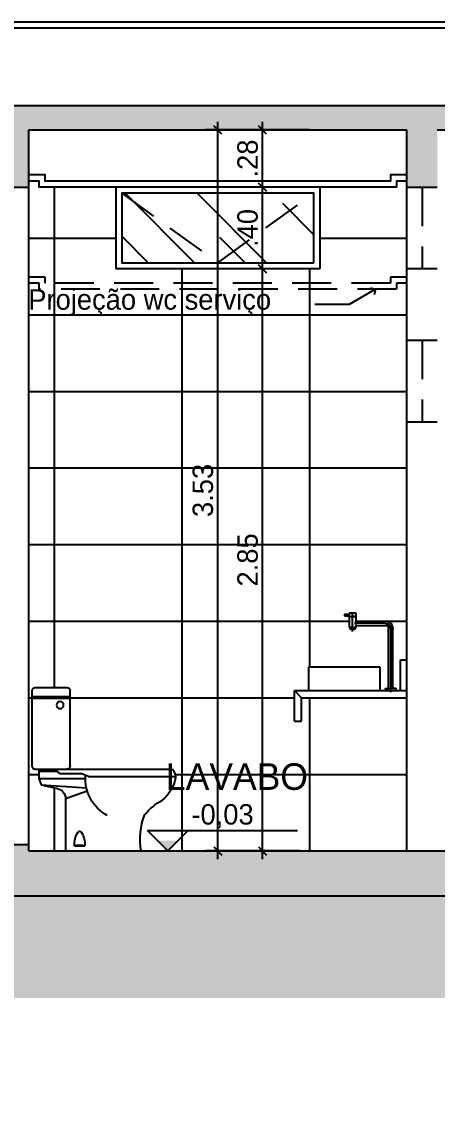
# Model space of a CAD drawing. Header units: feet. Extents: x 1734 to 1931, y 883 to 1088.
# Drawn here: x 1851.7 to 1853.73, y 990.29 to 995.6 of the extents above; entities that cross this region are included whole.
import ezdxf

# ---------------------------------------------------------------- set-up
doc = ezdxf.new("R2010")
doc.units = ezdxf.units.FT
doc.header["$LTSCALE"] = 0.3
doc.header["$MEASUREMENT"] = 0
doc.header["$PDMODE"] = 32
doc.header["$PDSIZE"] = 0.1
doc.linetypes.add('HIDDEN', pattern=[9.525, 6.35, -3.175])
doc.layers.get('0').update_dxf_attribs({"linetype": 'CONTINUOUS'})
doc.layers.get('Defpoints').update_dxf_attribs({"linetype": 'CONTINUOUS'})
for name, color, linetype in [('1', 1, 'CONTINUOUS'), ('2', 44, 'CONTINUOUS'), ('3', 3, 'CONTINUOUS'), ('5', 5, 'CONTINUOUS'), ('Cotas', 1, 'CONTINUOUS'), ('fino', 8, 'CONTINUOUS'), ('projecao', 8, 'HIDDEN'), ('Texto', 44, 'CONTINUOUS')]:
    doc.layers.add(name, color=color, linetype=linetype)
doc.styles.add('ROMANS', font='romans')
doc.styles.add('style1', font='GOTHIC.TTF')
doc.dimstyles.new('ESC-50', dxfattribs={"dimtxt": 0.1, "dimasz": 0.04, "dimexe": 0.06, "dimexo": 0.15, "dimgap": 0.02, "dimtad": 1, "dimzin": 4, "dimdsep": 46, "dimtxsty": 'style1', "dimblk": 'OBLIQUE', "dimcen": 0.01, "dimdle": 0.04, "dimclrd": 14, "dimclre": 14, "dimclrt": 2, "dimazin": 0, "dimtfac": 1, "dimtix": 1, "dimtmove": 2, "dimatfit": 0, "dimldrblk": 'OPEN90', "dimfxl": 1, "dimtolj": 1, "dimtzin": 4, "dimlwd": -1, "dimlwe": -1, "dimarcsym": 0})

# ---------------------------------------------------------------- blocks, each defined once
blk = doc.blocks.new('JWRTRY')
at = {"layer": '1'}
for p, q in [((3064.0768, 1137.2472), (3064.0768, 1137.2772)), ((3064.0771, 1137.246), (3064.2612, 1137.246)), ((3064.2465, 1137.2922), (3064.0918, 1137.2922)), ((3064.2615, 1137.2472), (3064.2615, 1137.2772)), ((3064.0768, 1136.9066), (3064.0768, 1137.2368)), ((3064.0773, 1137.2383), (3064.2613, 1137.2383)), ((3064.0801, 1137.2422), (3064.2582, 1137.2422)), ((3064.2618, 1136.9066), (3064.2618, 1137.2372)), ((3063.5701, 1136.8852), (3063.5609, 1136.8617)), ((3064.2468, 1136.8916), (3063.5794, 1136.8916)), ((3064.1244, 1136.87), (3064.1374, 1136.8801)), ((3064.1374, 1136.8801), (3064.2296, 1136.8801)), ((3064.2296, 1136.8916), (3064.2296, 1136.8469)), ((3063.9863, 1136.8566), (3063.5596, 1136.8566)), ((3063.9863, 1136.8566), (3064.0185, 1136.87)), ((3064.2296, 1136.8469), (3064.0013, 1136.8469)), ((3064.0185, 1136.87), (3064.1244, 1136.87)), ((3064.2296, 1136.8469), (3064.2173, 1136.8161)), ((3064.0988, 1136.7481), (3063.9925, 1136.7858)), ((3064.2173, 1136.8161), (3063.9964, 1136.8008)), ((3064.2173, 1136.8161), (3064.1384, 1136.797)), ((3064.0988, 1136.7481), (3064.0988, 1136.4916)), ((3064.0552, 1136.5166), (3064.0045, 1136.5166))]:
    blk.add_line(p, q, dxfattribs=at)
blk.add_circle((3064.1254, 1137.2059), 0.0175, dxfattribs=at)
for centre, radius, start, end in [((3064.0918, 1137.2772), 0.015, 90, 180), ((3064.0842, 1137.2485), 0.00756, 190.0402, 237.0622), ((3064.2465, 1137.2772), 0.015, 0, 90), ((3064.2541, 1137.2485), 0.00756, 302.9378, 349.9598), ((3064.0864, 1137.2346), 0.00985, 129.4515, 166.9094), ((3064.2518, 1137.2338), 0.0105, 18.5171, 52.7917), ((3063.5794, 1136.8816), 0.01, 90, 158.5694), ((3064.0918, 1136.9066), 0.015, 180, 270), ((3064.2468, 1136.9066), 0.015, 270, 0), ((3063.5795, 1136.8544), 0.02, 158.5694, 190.4721), ((3063.7408, 1136.8842), 0.184, 190.4721, 231.8871), ((3063.7957, 1136.8451), 0.2055, 298.8218, 4.8474), ((3064.1488, 1136.7481), 0.05, 102.0944, 180), ((3063.4763, 1136.4761), 0.3035, 39.6362, 60.1905), ((3063.4158, 1136.5486), 0.3182, 349.6754, 22.375), ((3064.1226, 1136.5227), 0.1183, 149.7487, 182.9976), ((3064.0298, 1136.5779), 0.0104, 25.4676, 154.5324), ((3063.937, 1136.5227), 0.1183, 357.0024, 30.2513), ((3064.0298, 1136.4418), 0.079, 71.2742, 108.7258)]:
    blk.add_arc(centre, radius, start, end, dxfattribs=at)
blk = doc.blocks.new('_Oblique')
at = {"color": 0, "linetype": 'ByBlock', "lineweight": -2}
blk.add_line((-0.5, -0.5), (0.5, 0.5), dxfattribs=at)
blk = doc.blocks.new('*D513')
at = {"layer": 'Cotas', "color": 14, "linetype": 'Continuous', "transparency": 16777216}
for p, q in [((1852.8769, 991.5032), (1852.8769, 994.4332)), ((1853.0083, 994.3932), (1852.8169, 994.3932)), ((1853.0613, 991.5432), (1852.8169, 991.5432))]:
    blk.add_line(p, q, dxfattribs=at)
at = {"layer": 'Defpoints', "color": 0, "linetype": 'Continuous', "transparency": 16777216}
for p in [(1852.8769, 994.3932), (1853.1583, 994.3932), (1853.2113, 991.5432)]:
    blk.add_point(p, dxfattribs=at)
at = {"layer": 'Cotas', "color": 14, "linetype": 'Continuous', "transparency": 16777216, "xscale": 0.04, "yscale": 0.04, "zscale": 0.04}
for p, rotation in [((1852.8769, 994.3932), 90), ((1852.8769, 991.5432), 270)]:
    blk.add_blockref('_Oblique', p, dxfattribs=dict(at, rotation=rotation))
at = {"layer": 'Cotas', "color": 2, "linetype": 'Continuous', "transparency": 16777216, "insert": (1852.8044, 992.9682), "char_height": 0.1, "attachment_point": 5, "rotation": 90, "style": 'style1'}
blk.add_mtext('\\A1;2.85', dxfattribs=at)
blk = doc.blocks.new('_Open90')
at = {"color": 0, "linetype": 'ByBlock', "lineweight": -2}
for p, q in [((0, 0), (-1, 0)), ((-0.5, 0.5), (0, 0)), ((0, 0), (-0.5, -0.5))]:
    blk.add_line(p, q, dxfattribs=at)
blk = doc.blocks.new('*D514')
at = {"layer": 'Cotas', "color": 14, "linetype": 'Continuous', "transparency": 16777216}
for p, q in [((1852.8769, 994.3532), (1852.8769, 994.8332)), ((1853.0083, 994.7932), (1852.8169, 994.7932)), ((1853.0083, 994.3932), (1852.8169, 994.3932))]:
    blk.add_line(p, q, dxfattribs=at)
at = {"layer": 'Defpoints', "color": 0, "linetype": 'Continuous', "transparency": 16777216}
for p in [(1852.8769, 994.7932), (1853.1583, 994.7932), (1853.1583, 994.3932)]:
    blk.add_point(p, dxfattribs=at)
at = {"layer": 'Cotas', "color": 14, "linetype": 'Continuous', "transparency": 16777216, "xscale": 0.04, "yscale": 0.04, "zscale": 0.04}
for p, rotation in [((1852.8769, 994.7932), 90), ((1852.8769, 994.3932), 270)]:
    blk.add_blockref('_Oblique', p, dxfattribs=dict(at, rotation=rotation))
at = {"layer": 'Cotas', "color": 2, "linetype": 'Continuous', "transparency": 16777216, "insert": (1852.8044, 994.5932), "char_height": 0.1, "attachment_point": 5, "rotation": 90, "style": 'style1'}
blk.add_mtext('\\A1;.40', dxfattribs=at)
blk = doc.blocks.new('*D515')
at = {"layer": 'Cotas', "color": 14, "linetype": 'Continuous', "transparency": 16777216}
for p, q in [((1852.8769, 994.7532), (1852.8769, 995.1132)), ((1853.0083, 995.0732), (1852.8169, 995.0732)), ((1853.0083, 994.7932), (1852.8169, 994.7932))]:
    blk.add_line(p, q, dxfattribs=at)
at = {"layer": 'Defpoints', "color": 0, "linetype": 'Continuous', "transparency": 16777216}
for p in [(1852.8769, 995.0732), (1853.1583, 995.0732), (1853.1583, 994.7932)]:
    blk.add_point(p, dxfattribs=at)
at = {"layer": 'Cotas', "color": 14, "linetype": 'Continuous', "transparency": 16777216, "xscale": 0.04, "yscale": 0.04, "zscale": 0.04}
for p, rotation in [((1852.8769, 995.0732), 90), ((1852.8769, 994.7932), 270)]:
    blk.add_blockref('_Oblique', p, dxfattribs=dict(at, rotation=rotation))
at = {"layer": 'Cotas', "color": 2, "linetype": 'Continuous', "transparency": 16777216, "insert": (1852.8044, 994.9332), "char_height": 0.1, "attachment_point": 5, "rotation": 90, "style": 'style1'}
blk.add_mtext('\\A1;.28', dxfattribs=at)
blk = doc.blocks.new('*D516')
at = {"layer": 'Cotas', "color": 14, "linetype": 'Continuous', "transparency": 16777216}
for p, q in [((1852.6579, 991.5032), (1852.6579, 995.1132)), ((1853.1068, 995.0732), (1852.5979, 995.0732)), ((1853.0083, 991.5432), (1852.5979, 991.5432))]:
    blk.add_line(p, q, dxfattribs=at)
at = {"layer": 'Defpoints', "color": 0, "linetype": 'Continuous', "transparency": 16777216}
for p in [(1852.6579, 995.0732), (1853.2568, 995.0732), (1853.1583, 991.5432)]:
    blk.add_point(p, dxfattribs=at)
at = {"layer": 'Cotas', "color": 14, "linetype": 'Continuous', "transparency": 16777216, "xscale": 0.04, "yscale": 0.04, "zscale": 0.04}
for p, rotation in [((1852.6579, 995.0732), 90), ((1852.6579, 991.5432), 270)]:
    blk.add_blockref('_Oblique', p, dxfattribs=dict(at, rotation=rotation))
at = {"layer": 'Cotas', "color": 2, "linetype": 'Continuous', "transparency": 16777216, "insert": (1852.5854, 993.3082), "char_height": 0.1, "attachment_point": 5, "rotation": 90, "style": 'style1'}
blk.add_mtext('\\A1;3.53', dxfattribs=at)
blk = doc.blocks.new('Niv_cr')
for p, q in [((0, 0), (-0.1, 0.1)), ((-0.1, 0.1), (0.6348, 0.1)), ((0, 0), (0.1, 0.1))]:
    blk.add_line(p, q)
blk.add_solid([(-0.05, 0.05), (0.05, 0.05), (0, 0)])
at = {"color": 2, "style": 'ROMANS'}
blk.add_attdef('NIVEL', (0.1153, 0.1293), '', height=0.1, dxfattribs=at)

msp = doc.modelspace()

# ---------------------------------------------------------------- hatches: boundary and pattern name
at = {"layer": '1'}
h = msp.add_hatch(dxfattribs=at)
h.set_pattern_fill('EARTH,_I', color=256, angle=315, style=2)
h.set_pattern_definition([(315, (1811.6333, 990.29315), (0.3535534, -8e-17), [0.25, -0.25]), (315, (1811.6996, 990.35944), (0.3535534, -8e-17), [0.25, -0.25]), (315, (1811.7659, 990.42573), (0.3535534, -8e-17), [0.25, -0.25]), (45, (1811.81008, 990.42573), (1e-16, 0.3535534), [0.25, -0.25]), (45, (1811.87638, 990.35944), (1e-16, 0.3535534), [0.25, -0.25]), (45, (1811.94267, 990.29315), (1e-16, 0.3535534), [0.25, -0.25])])
h.paths.add_polyline_path([(1863.4333, 991.3232), (1845.5833, 991.3232), (1845.5833, 990.7932), (1837.3833, 990.7932), (1811.6333, 990.8074), (1811.6333, 990.2932), (1846.0833, 990.2932), (1846.0833, 990.8232), (1863.4333, 990.8232)])
at = {"layer": '5', "linetype": 'Continuous'}
h = msp.add_hatch(dxfattribs=at)
h.set_pattern_fill('AR-CONC,_I', color=256, scale=0.05, angle=315, style=2)
h.set_pattern_definition([(5, (1840.2833, 994.57315), (0.2314035, -0.275776), [0.0375, -0.4125]), (310, (1840.2833, 994.57315), (0.216884, 0.314996), [0.03, -0.33]), (55.4514, (1840.3026, 994.55017), (0.448288, 0.03922), [0.03187, -0.350571]), (1.1842, (1840.354, 994.64386), (0.318807, -0.435847), [0.05625, -0.61875]), (51.6356, (1840.3806, 994.60754), (0.674856, 0.01395), [0.047805, -0.525857]), (306.1842, (1840.354, 994.64386), (0.674856, 0.01395), [0.045, -0.495]), (336, (1840.3717, 994.59083), (0.068691, -0.353386), [0.0375, -0.4125]), (281, (1840.3717, 994.59083), (0.342404, 0.170354), [0.03, -0.33]), (26.4514, (1840.37742, 994.56138), (0.411095, -0.183032), [0.03187, -0.350571]), (352.5, (1840.28331, 994.57315), (0.1219949, 0.1133966), [0, -0.326, 0, -0.335, 0, -0.33125]), (322.5, (1840.2833, 994.57315), (0.2324547, 0.0464365), [0, -0.191, 0, -0.3185, 0, -0.12625]), (282.5, (1840.20447, 994.652), (0.1807604, -0.1967091), [0, -0.125, 0, -0.39, 0, -0.5175]), (272.5, (1840.1691, 994.68735), (0.24158, -0.170795), [0, -0.1625, 0, -0.259, 0, -0.3675])])
h.paths.add_polyline_path([(1840.4333, 995.5732), (1840.2833, 995.5732), (1840.2833, 994.5732), (1840.4333, 994.5732)])
h.paths.add_polyline_path([(1841.6833, 995.0732), (1841.5333, 995.0732), (1841.5333, 994.5732), (1841.6833, 994.5732)])
h.paths.add_polyline_path([(1842.9333, 995.0732), (1842.7833, 995.0732), (1842.7833, 994.5732), (1842.9333, 994.5732)])
h.paths.add_polyline_path([(1844.1833, 995.0732), (1844.0333, 995.0732), (1844.0333, 994.5732), (1844.1833, 994.5732)])
h.paths.add_polyline_path([(1856.8833, 995.1932), (1845.4333, 995.1932), (1845.4333, 994.5732), (1845.5833, 994.5732), (1845.5833, 995.0732), (1851.5833, 995.0732), (1851.5833, 994.7923), (1851.7333, 994.7923), (1851.7333, 995.0732), (1853.5833, 995.0732), (1853.5833, 994.7932), (1853.7333, 994.7932), (1853.7333, 995.0732), (1856.7333, 995.0732), (1856.7333, 994.7932), (1856.8833, 994.7932)])
h.paths.add_polyline_path([(1845.9621, 995.0079), (1845.9621, 995.2508), (1845.7462, 995.2508), (1845.7462, 995.0079)], flags=9)
h.paths.add_polyline_path([(1856.6324, 995.0079), (1856.6324, 995.2508), (1856.4165, 995.2508), (1856.4165, 995.0079)], flags=9)
h = msp.add_hatch(dxfattribs=at)
h.set_pattern_fill('AR-CONC,_I', color=256, scale=0.05, angle=315, style=2)
h.set_pattern_definition([(5, (1837.3833, 990.79315), (0.2314035, -0.275776), [0.0375, -0.4125]), (310, (1837.3833, 990.79315), (0.216884, 0.314996), [0.03, -0.33]), (55.4514, (1837.4026, 990.77017), (0.4482876, 0.03922), [0.03187, -0.350571]), (1.1842, (1837.454, 990.86386), (0.318807, -0.435847), [0.05625, -0.61875]), (51.6356, (1837.4806, 990.82754), (0.674856, 0.01395), [0.047805, -0.525857]), (306.1842, (1837.454, 990.86386), (0.674856, 0.01395), [0.045, -0.495]), (336, (1837.4717, 990.81083), (0.0686912, -0.353386), [0.0375, -0.4125]), (281, (1837.4717, 990.81083), (0.342404, 0.170354), [0.03, -0.33]), (26.4514, (1837.47742, 990.78138), (0.411095, -0.183032), [0.03187, -0.350571]), (352.5, (1837.38331, 990.79315), (0.1219949, 0.1133966), [0, -0.326, 0, -0.335, 0, -0.33125]), (322.5, (1837.3833, 990.79315), (0.2324547, 0.0464365), [0, -0.191, 0, -0.3185, 0, -0.12625]), (282.5, (1837.30447, 990.872), (0.1807604, -0.1967091), [0, -0.125, 0, -0.39, 0, -0.5175]), (272.5, (1837.2691, 990.90735), (0.24158, -0.170795), [0, -0.1625, 0, -0.259, 0, -0.3675])])
h.paths.add_polyline_path([(1856.8833, 991.3232), (1856.8833, 991.5432), (1851.7333, 991.5432), (1851.7333, 991.5732), (1845.4333, 991.5732), (1845.4333, 990.9432), (1837.5333, 990.9432), (1837.5333, 991.5432), (1837.3833, 991.5432), (1837.3833, 990.7932), (1845.5833, 990.7932), (1845.5833, 991.3232)])
at = {"layer": 'Cotas'}
h = msp.add_hatch(dxfattribs=at)
h.set_pattern_fill('AR-RROOF,_O', color=256, scale=0.5, angle=315)
h.set_pattern_definition([(315, (1852.1883, 994.42315), (1.13137, -0.42426), [7.5, -1, 2.5, -0.5]), (315, (1852.8353, 994.1297), (0.11667, 0.8238), [1.5, -0.165, 3, -0.375]), (315, (1852.6656, 994.5469), (2.07536, -1.6016), [4, -0.7, 2, -0.5])])
h.paths.add_polyline_path([(1852.1883, 994.7632), (1852.1883, 994.4232), (1853.1283, 994.4232), (1853.1283, 994.7632)])
at = {"layer": 'fino', "linetype": 'Continuous'}
h = msp.add_hatch(dxfattribs=at)
h.set_pattern_fill('LINE,_O', color=256, scale=3)
h.set_pattern_definition([(0, (1851.7333, 991.54315), (0, 0.375), [])])
h.paths.add_polyline_path([(1853.5833, 994.3232), (1853.5333, 994.3232), (1853.5333, 994.2932), (1851.7833, 994.2932), (1851.7833, 994.3232), (1851.7333, 994.3232), (1851.7333, 991.5432), (1851.9121, 991.5432), (1851.9121, 991.7997, 0.353655), (1851.8726, 991.8486), (1851.7937, 991.8677), (1851.7814, 991.8985), (1851.7814, 991.9432), (1851.7642, 991.9432, -0.414214), (1851.7492, 991.9582), (1851.7492, 992.2899), (1851.7497, 992.2899, -0.120256), (1851.7528, 992.2938, -0.208101), (1851.7495, 992.2988), (1851.7495, 992.3288, -0.414214), (1851.7645, 992.3438), (1851.9192, 992.3438, -0.414214), (1851.9342, 992.3288), (1851.9342, 992.2976), (1851.9339, 992.2976, -0.16678), (1851.9309, 992.2938, -0.164912), (1851.9342, 992.2884), (1851.9342, 991.9582, -0.414214), (1851.9192, 991.9432), (1852.4316, 991.9432, -0.30845), (1852.4409, 991.9368), (1852.4521, 991.9082), (1852.4514, 991.9082, -0.07276), (1852.4512, 991.9024, -0.1827), (1852.3838, 991.791, 0.089926), (1852.3009, 991.7213, 0.143655), (1852.2821, 991.5432), (1853.5833, 991.5432), (1853.5833, 992.2932), (1853.0683, 992.2932), (1853.0683, 992.1782), (1853.0333, 992.1782), (1853.0333, 992.3282), (1853.1023, 992.3282), (1853.1023, 992.4432), (1853.4523, 992.4432), (1853.4523, 992.3282), (1853.4801, 992.3282), (1853.4801, 992.3382), (1853.4948, 992.3382), (1853.5301, 992.3382), (1853.5301, 992.3282), (1853.5533, 992.3282), (1853.5533, 992.4782), (1853.5833, 992.4782)])
h.paths.add_polyline_path([(1853.279, 992.7031), (1853.3015, 992.7031), (1853.3015, 992.7071), (1853.3355, 992.7071), (1853.3355, 992.6911), (1853.3355, 992.6682, 0.266444), (1853.3355, 992.6475), (1853.3355, 992.6371), (1853.3306, 992.6371), (1853.3306, 992.6281), (1853.3065, 992.6281), (1853.3065, 992.6371), (1853.3015, 992.6371), (1853.3015, 992.6901), (1853.3015, 992.6952), (1853.279, 992.6952)], flags=16)
h.paths.add_polyline_path([(1853.323, 992.6911), (1853.323, 992.6901), (1853.3355, 992.6901), (1853.3355, 992.6911)], flags=0)
h.paths.add_polyline_path([(1853.3015, 992.6911), (1853.314, 992.6911), (1853.314, 992.6901), (1853.3015, 992.6901)], flags=0)
h.paths.add_polyline_path([(1853.5333, 994.3232), (1853.5833, 994.3232), (1853.5833, 994.3532), (1853.5033, 994.3532), (1853.5033, 994.3232), (1851.8133, 994.3232), (1851.8133, 994.3532), (1851.7333, 994.3532), (1851.7333, 994.3232), (1851.7833, 994.3232), (1851.7833, 994.2932), (1853.5333, 994.2932)])
h.paths.add_polyline_path([(1852.1583, 994.7932), (1851.7833, 994.7932), (1851.7833, 994.8232), (1851.7333, 994.8232), (1851.7333, 994.3532), (1851.8133, 994.3532), (1851.8133, 994.3232), (1853.5033, 994.3232), (1853.5033, 994.3532), (1853.5833, 994.3532), (1853.5833, 994.8232), (1853.5333, 994.8232), (1853.5333, 994.7932), (1853.1583, 994.7932), (1853.1583, 994.3932), (1852.1583, 994.3932)])
h = msp.add_hatch(dxfattribs=at)
h.set_pattern_fill('LINE,_O', color=256, scale=5, angle=270)
h.set_pattern_definition([(270, (1853.7333, 991.54315), (0.625, -1e-16), [])])
h.paths.add_polyline_path([(1853.5833, 994.3232), (1853.5333, 994.3232), (1853.5333, 994.2932), (1851.7833, 994.2932), (1851.7833, 994.3232), (1851.7333, 994.3232), (1851.7333, 991.5432), (1851.9121, 991.5432), (1851.9121, 991.7997, 0.353655), (1851.8726, 991.8486), (1851.7937, 991.8677), (1851.7814, 991.8985), (1851.7814, 991.9432), (1851.7642, 991.9432, -0.414214), (1851.7492, 991.9582), (1851.7492, 992.2899), (1851.7497, 992.2899, -0.120256), (1851.7528, 992.2938, -0.208101), (1851.7495, 992.2988), (1851.7495, 992.3288, -0.414214), (1851.7645, 992.3438), (1851.9192, 992.3438, -0.414214), (1851.9342, 992.3288), (1851.9342, 992.2976), (1851.9339, 992.2976, -0.16678), (1851.9309, 992.2938, -0.164912), (1851.9342, 992.2884), (1851.9342, 991.9582, -0.414214), (1851.9192, 991.9432), (1852.4316, 991.9432, -0.30845), (1852.4409, 991.9368), (1852.4521, 991.9082), (1852.4514, 991.9082, -0.07276), (1852.4512, 991.9024, -0.1827), (1852.3838, 991.791, 0.089926), (1852.3009, 991.7213, 0.143655), (1852.2821, 991.5432), (1853.5833, 991.5432), (1853.5833, 992.2932), (1853.0683, 992.2932), (1853.0683, 992.1782), (1853.0333, 992.1782), (1853.0333, 992.3282), (1853.1023, 992.3282), (1853.1023, 992.4432), (1853.4523, 992.4432), (1853.4523, 992.3282), (1853.4801, 992.3282), (1853.4801, 992.3382), (1853.4948, 992.3382), (1853.5301, 992.3382), (1853.5301, 992.3282), (1853.5533, 992.3282), (1853.5533, 992.4782), (1853.5833, 992.4782)])
h.paths.add_polyline_path([(1853.279, 992.7031), (1853.3015, 992.7031), (1853.3015, 992.7071), (1853.3355, 992.7071), (1853.3355, 992.6911), (1853.3355, 992.6682, 0.266444), (1853.3355, 992.6475), (1853.3355, 992.6371), (1853.3306, 992.6371), (1853.3306, 992.6281), (1853.3065, 992.6281), (1853.3065, 992.6371), (1853.3015, 992.6371), (1853.3015, 992.6901), (1853.3015, 992.6952), (1853.279, 992.6952)], flags=16)
h.paths.add_polyline_path([(1853.323, 992.6911), (1853.323, 992.6901), (1853.3355, 992.6901), (1853.3355, 992.6911)], flags=0)
h.paths.add_polyline_path([(1853.3015, 992.6911), (1853.314, 992.6911), (1853.314, 992.6901), (1853.3015, 992.6901)], flags=0)
h.paths.add_polyline_path([(1853.5333, 994.3232), (1853.5833, 994.3232), (1853.5833, 994.3532), (1853.5033, 994.3532), (1853.5033, 994.3232), (1851.8133, 994.3232), (1851.8133, 994.3532), (1851.7333, 994.3532), (1851.7333, 994.3232), (1851.7833, 994.3232), (1851.7833, 994.2932), (1853.5333, 994.2932)])
h.paths.add_polyline_path([(1852.1583, 994.7932), (1851.7833, 994.7932), (1851.7833, 994.8232), (1851.7333, 994.8232), (1851.7333, 994.3532), (1851.8133, 994.3532), (1851.8133, 994.3232), (1853.5033, 994.3232), (1853.5033, 994.3532), (1853.5833, 994.3532), (1853.5833, 994.8232), (1853.5333, 994.8232), (1853.5333, 994.7932), (1853.1583, 994.7932), (1853.1583, 994.3932), (1852.1583, 994.3932)])

# ---------------------------------------------------------------- linework, layer by layer
at = {"layer": '1'}
for p, q in [((1845.6133, 995.6032), (1856.7033, 995.6032)), ((1845.6133, 995.5732), (1856.7033, 995.5732))]:
    msp.add_line(p, q, dxfattribs=at)
at = {"layer": '2'}
for p, q in [((1853.4523, 992.4432), (1853.1023, 992.4432)), ((1853.1023, 992.4432), (1853.1023, 992.3282)), ((1853.4523, 992.4432), (1853.4523, 992.3282))]:
    msp.add_line(p, q, dxfattribs=at)
at = {"layer": '3'}
for p, q in [((1853.5533, 992.3282), (1853.5533, 992.4782)), ((1853.5533, 992.4782), (1853.5833, 992.4782)), ((1853.0333, 992.1782), (1853.0333, 992.3282)), ((1853.0333, 992.3282), (1853.5833, 992.3282)), ((1853.0683, 992.1782), (1853.0683, 992.2932)), ((1853.0683, 992.2932), (1853.5833, 992.2932)), ((1853.0333, 992.1782), (1853.0683, 992.1782))]:
    msp.add_line(p, q, dxfattribs=at)
for points in [[(1853.5833, 994.8532), (1853.5033, 994.8532), (1853.5033, 994.8232), (1851.8133, 994.8232), (1851.8133, 994.8532), (1851.7333, 994.8532)], [(1853.5833, 994.8232), (1853.5333, 994.8232), (1853.5333, 994.7932), (1851.7833, 994.7932), (1851.7833, 994.8232), (1851.7333, 994.8232)]]:
    msp.add_lwpolyline(points, dxfattribs=at)
at = {"layer": '5', "linetype": 'Continuous'}
for p, q in [((1845.4333, 995.1932), (1856.8833, 995.1932)), ((1851.7333, 991.5432), (1851.7333, 995.0732)), ((1851.7333, 995.0732), (1853.5833, 995.0732)), ((1853.5833, 991.5432), (1853.5833, 995.0732)), ((1853.7333, 995.0732), (1856.7333, 995.0732)), ((1851.5833, 994.7923), (1851.7333, 994.7923)), ((1853.5833, 994.7932), (1853.7333, 994.7932)), ((1853.5833, 994.0432), (1853.7333, 994.0432)), ((1851.7333, 991.5732), (1845.4333, 991.5732)), ((1851.7333, 991.5432), (1856.8833, 991.5432)), ((1845.5833, 991.3232), (1863.4333, 991.3232))]:
    msp.add_line(p, q, dxfattribs=at)
at = {"layer": 'Cotas'}
for p, q in [((1852.1583, 994.7932), (1852.1583, 994.3932)), ((1853.1583, 994.7932), (1853.1583, 994.3932)), ((1853.1583, 994.3932), (1852.1583, 994.3932)), ((1853.0683, 992.2932), (1853.0333, 992.3282))]:
    msp.add_line(p, q, dxfattribs=at)
msp.add_lwpolyline([(1853.1283, 994.4232), (1853.1283, 994.7632), (1852.1883, 994.7632), (1852.1883, 994.4232), (1853.1283, 994.4232)], close=True, dxfattribs=at)
for points in [[(1853.3355, 992.7071), (1853.3015, 992.7071)], [(1853.3015, 992.7071), (1853.3015, 992.6952)], [(1853.3185, 992.6169), (1853.3185, 992.711)], [(1853.3355, 992.6911), (1853.3355, 992.7071)], [(1853.279, 992.7031), (1853.279, 992.6952)], [(1853.279, 992.7031), (1853.3015, 992.7031)], [(1853.279, 992.6952), (1853.3015, 992.6952)], [(1853.3015, 992.6952), (1853.3015, 992.6911)], [(1853.3015, 992.6911), (1853.3143, 992.6911)], [(1853.3015, 992.6901), (1853.3015, 992.6371)], [(1853.314, 992.6901), (1853.3015, 992.6901)], [(1853.314, 992.6901), (1853.314, 992.6911)], [(1853.3355, 992.6911), (1853.314, 992.6911)], [(1853.3355, 992.6901), (1853.314, 992.6901)], [(1853.323, 992.6901), (1853.323, 992.6911)], [(1853.4798, 992.6578), (1853.3299, 992.6578)], [(1853.3355, 992.6682), (1853.3355, 992.6901)], [(1853.3355, 992.6682), (1853.4798, 992.6682)], [(1853.3297, 992.6371), (1853.3015, 992.6371)], [(1853.3073, 992.6365), (1853.3065, 992.6365)], [(1853.3065, 992.6365), (1853.3065, 992.6285)], [(1853.3075, 992.6281), (1853.3065, 992.6285)], [(1853.3073, 992.6371), (1853.3073, 992.6365)], [(1853.3306, 992.6365), (1853.3073, 992.6365)], [(1853.3295, 992.6281), (1853.3075, 992.6281)], [(1853.3306, 992.6285), (1853.3295, 992.6281)], [(1853.3355, 992.6371), (1853.3297, 992.6371)], [(1853.3297, 992.6371), (1853.3297, 992.6365)], [(1853.3306, 992.6365), (1853.3306, 992.6285)], [(1853.3355, 992.6371), (1853.3355, 992.6475)], [(1853.3355, 992.6475), (1853.4798, 992.6475)], [(1853.4948, 992.3382), (1853.4948, 992.6325)], [(1853.5051, 992.3208), (1853.5051, 992.6325)], [(1853.5155, 992.3382), (1853.5155, 992.6325)], [(1853.4801, 992.3377), (1853.4801, 992.3282)], [(1853.4806, 992.3382), (1853.4948, 992.3382)], [(1853.5296, 992.3382), (1853.4948, 992.3382)], [(1853.5301, 992.3377), (1853.5301, 992.3282)], [(1853.4801, 992.3282), (1853.5301, 992.3282)]]:
    msp.add_lwpolyline(points, dxfattribs=at)
for points in [[(1853.3355, 992.6475, -0.266444), (1853.3355, 992.6682)], [(1853.4798, 992.6682, -0.414213), (1853.5155, 992.6325)], [(1853.4798, 992.6578, -0.414213), (1853.5051, 992.6325)], [(1853.4798, 992.6475, -0.414212), (1853.4948, 992.6325)], [(1853.4801, 992.3377, -0.41421), (1853.4806, 992.3382)], [(1853.5296, 992.3382, -0.413293), (1853.5301, 992.3377)]]:
    msp.add_lwpolyline(points, format="xyb", dxfattribs=at)
at = {"layer": 'projecao', "ltscale": 0.1}
for p, q in [((1853.6583, 994.7932), (1853.6583, 994.3932)), ((1852.1883, 994.7632), (1852.6583, 994.4232)), ((1852.6583, 994.4232), (1853.1283, 994.7632)), ((1853.7333, 994.3932), (1853.5833, 994.3932)), ((1853.6583, 994.0432), (1853.6583, 993.6432)), ((1853.7333, 993.6432), (1853.5833, 993.6432))]:
    msp.add_line(p, q, dxfattribs=at)
for points in [[(1853.5833, 994.3532), (1853.5033, 994.3532), (1853.5033, 994.3232), (1851.8133, 994.3232), (1851.8133, 994.3532), (1851.7333, 994.3532)], [(1853.5833, 994.3232), (1853.5333, 994.3232), (1853.5333, 994.2932), (1851.7833, 994.2932), (1851.7833, 994.3232), (1851.7333, 994.3232)]]:
    msp.add_lwpolyline(points, dxfattribs=at)

# ---------------------------------------------------------------- block references
at = {"layer": '1', "xscale": -1}
msp.add_blockref('JWRTRY', (4916.011, -144.9484), dxfattribs=at)
at = {"layer": 'Texto', "linetype": 'Continuous', "ltscale": 0.4}
ref = msp.add_blockref('Niv_cr', (1852.4136, 991.5432), dxfattribs=at)
ref.add_attrib('NIVEL', '-0,03', (1852.5289, 991.6725), dxfattribs={"layer": '0', "height": 0.1, "style": 'style1'})

# ---------------------------------------------------------------- texts
at = {"layer": 'Texto', "attachment_point": 1, "style": 'style1'}
for s, insert, char_height, width in [('\\pi0.32953;Projeção wc serviço', (1851.4005, 994.2932), 0.1, 2.00603), ('\\pxqc;LAVABO', (1850.6317, 991.9724), 0.13, 4.240201)]:
    msp.add_mtext(s, dxfattribs=dict(at, insert=insert, char_height=char_height, width=width))

# ---------------------------------------------------------------- dimensions: what is measured, and where the dimension line sits
at = {"layer": 'Cotas', "linetype": 'Continuous'}
for base, p1, p2, picture, middle in [((1852.6579, 995.0732), (1853.1583, 991.5432), (1853.2568, 995.0732), '*D516', (1852.5854, 993.3082)), ((1852.8769, 995.0732), (1853.1583, 994.7932), (1853.1583, 995.0732), '*D515', (1852.8044, 994.9332)), ((1852.8769, 994.7932), (1853.1583, 994.3932), (1853.1583, 994.7932), '*D514', (1852.8044, 994.5932)), ((1852.8769, 994.3932), (1853.2113, 991.5432), (1853.1583, 994.3932), '*D513', (1852.8044, 992.9682))]:
    dim = msp.add_linear_dim(base=base, p1=p1, p2=p2, angle=90, dimstyle='ESC-50', dxfattribs=at)
    dim.commit()
    dim.dimension.update_dxf_attribs({"geometry": picture, "text_midpoint": middle})

# ---------------------------------------------------------------- leaders
msp.add_leader([(1853.4311, 994.2932), (1853.3008, 994.2193), (1853.1339, 994.2193)], dimstyle='ESC-50', override={"dimgap": 0.02, "dimtad": 0, "dimfxl": 0.278871, "dimfxlon": 1, "dimarcsym": 1}, dxfattribs=at)

doc.saveas('drawing.dxf')
